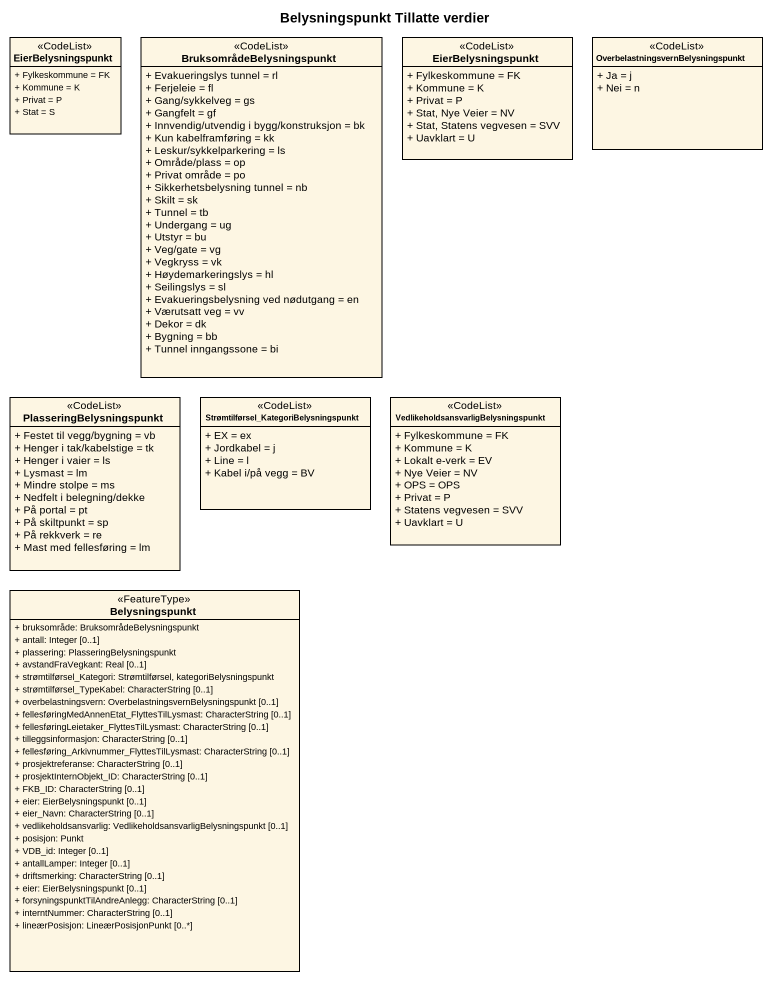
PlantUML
@startuml
title Belysningspunkt Tillatte verdier
hide circle
hide empty members
skinparam classAttributeIconSize 0
class EierBelysningspunkt <<CodeList>> {
  + Fylkeskommune = FK
  + Kommune = K
  + Privat = P
  + Stat = S
}
class BruksområdeBelysningspunkt <<CodeList>> {
  + Evakueringslys tunnel = rl
  + Ferjeleie = fl
  + Gang/sykkelveg = gs
  + Gangfelt = gf
  + Innvendig/utvendig i bygg/konstruksjon = bk
  + Kun kabelframføring = kk
  + Leskur/sykkelparkering = ls
  + Område/plass = op
  + Privat område = po
  + Sikkerhetsbelysning tunnel = nb
  + Skilt = sk
  + Tunnel = tb
  + Undergang = ug
  + Utstyr = bu
  + Veg/gate = vg
  + Vegkryss = vk
  + Høydemarkeringslys = hl
  + Seilingslys = sl
  + Evakueringsbelysning ved nødutgang = en
  + Værutsatt veg = vv
  + Dekor = dk
  + Bygning = bb
  + Tunnel inngangssone = bi
}
class "EierBelysningspunkt" as EierBelysningspunkt_2 <<CodeList>> {
  + Fylkeskommune = FK
  + Kommune = K
  + Privat = P
  + Stat, Nye Veier = NV
  + Stat, Statens vegvesen = SVV
  + Uavklart = U
}
class "OverbelastningsvernBelysningspunkt" as OverbelastningsvernBelysning <<CodeList>> {
  + Ja = j
  + Nei = n
}
class PlasseringBelysningspunkt <<CodeList>> {
  + Festet til vegg/bygning = vb
  + Henger i tak/kabelstige = tk
  + Henger i vaier = ls
  + Lysmast = lm
  + Mindre stolpe = ms
  + Nedfelt i belegning/dekke
  + På portal = pt
  + På skiltpunkt = sp
  + På rekkverk = re
  + Mast med fellesføring = lm
}
class "Strømtilførsel_KategoriBelysningspunkt" as Strømtilførsel <<CodeList>> {
  + EX = ex
  + Jordkabel = j
  + Line = l
  + Kabel i/på vegg = BV
}
class "VedlikeholdsansvarligBelysningspunkt" as VedlikeholdsansvarligBelysni <<CodeList>> {
  + Fylkeskommune = FK
  + Kommune = K
  + Lokalt e-verk = EV
  + Nye Veier = NV
  + OPS = OPS
  + Privat = P
  + Statens vegvesen = SVV
  + Uavklart = U
}
class Belysningspunkt <<FeatureType>> {
  + bruksområde: BruksområdeBelysningspunkt
  + antall: Integer [0..1]
  + plassering: PlasseringBelysningspunkt
  + avstandFraVegkant: Real [0..1]
  + strømtilførsel_Kategori: Strømtilførsel, kategoriBelysningspunkt
  + strømtilførsel_TypeKabel: CharacterString [0..1]
  + overbelastningsvern: OverbelastningsvernBelysningspunkt [0..1]
  + fellesføringMedAnnenEtat_FlyttesTilLysmast: CharacterString [0..1]
  + fellesføringLeietaker_FlyttesTilLysmast: CharacterString [0..1]
  + tilleggsinformasjon: CharacterString [0..1]
  + fellesføring_Arkivnummer_FlyttesTilLysmast: CharacterString [0..1]
  + prosjektreferanse: CharacterString [0..1]
  + prosjektInternObjekt_ID: CharacterString [0..1]
  + FKB_ID: CharacterString [0..1]
  + eier: EierBelysningspunkt [0..1]
  + eier_Navn: CharacterString [0..1]
  + vedlikeholdsansvarlig: VedlikeholdsansvarligBelysningspunkt [0..1]
  + posisjon: Punkt
  + VDB_id: Integer [0..1]
  + antallLamper: Integer [0..1]
  + driftsmerking: CharacterString [0..1]
  + eier: EierBelysningspunkt [0..1]
  + forsyningspunktTilAndreAnlegg: CharacterString [0..1]
  + interntNummer: CharacterString [0..1]
  + lineærPosisjon: LineærPosisjonPunkt [0..*]
}
@enduml
